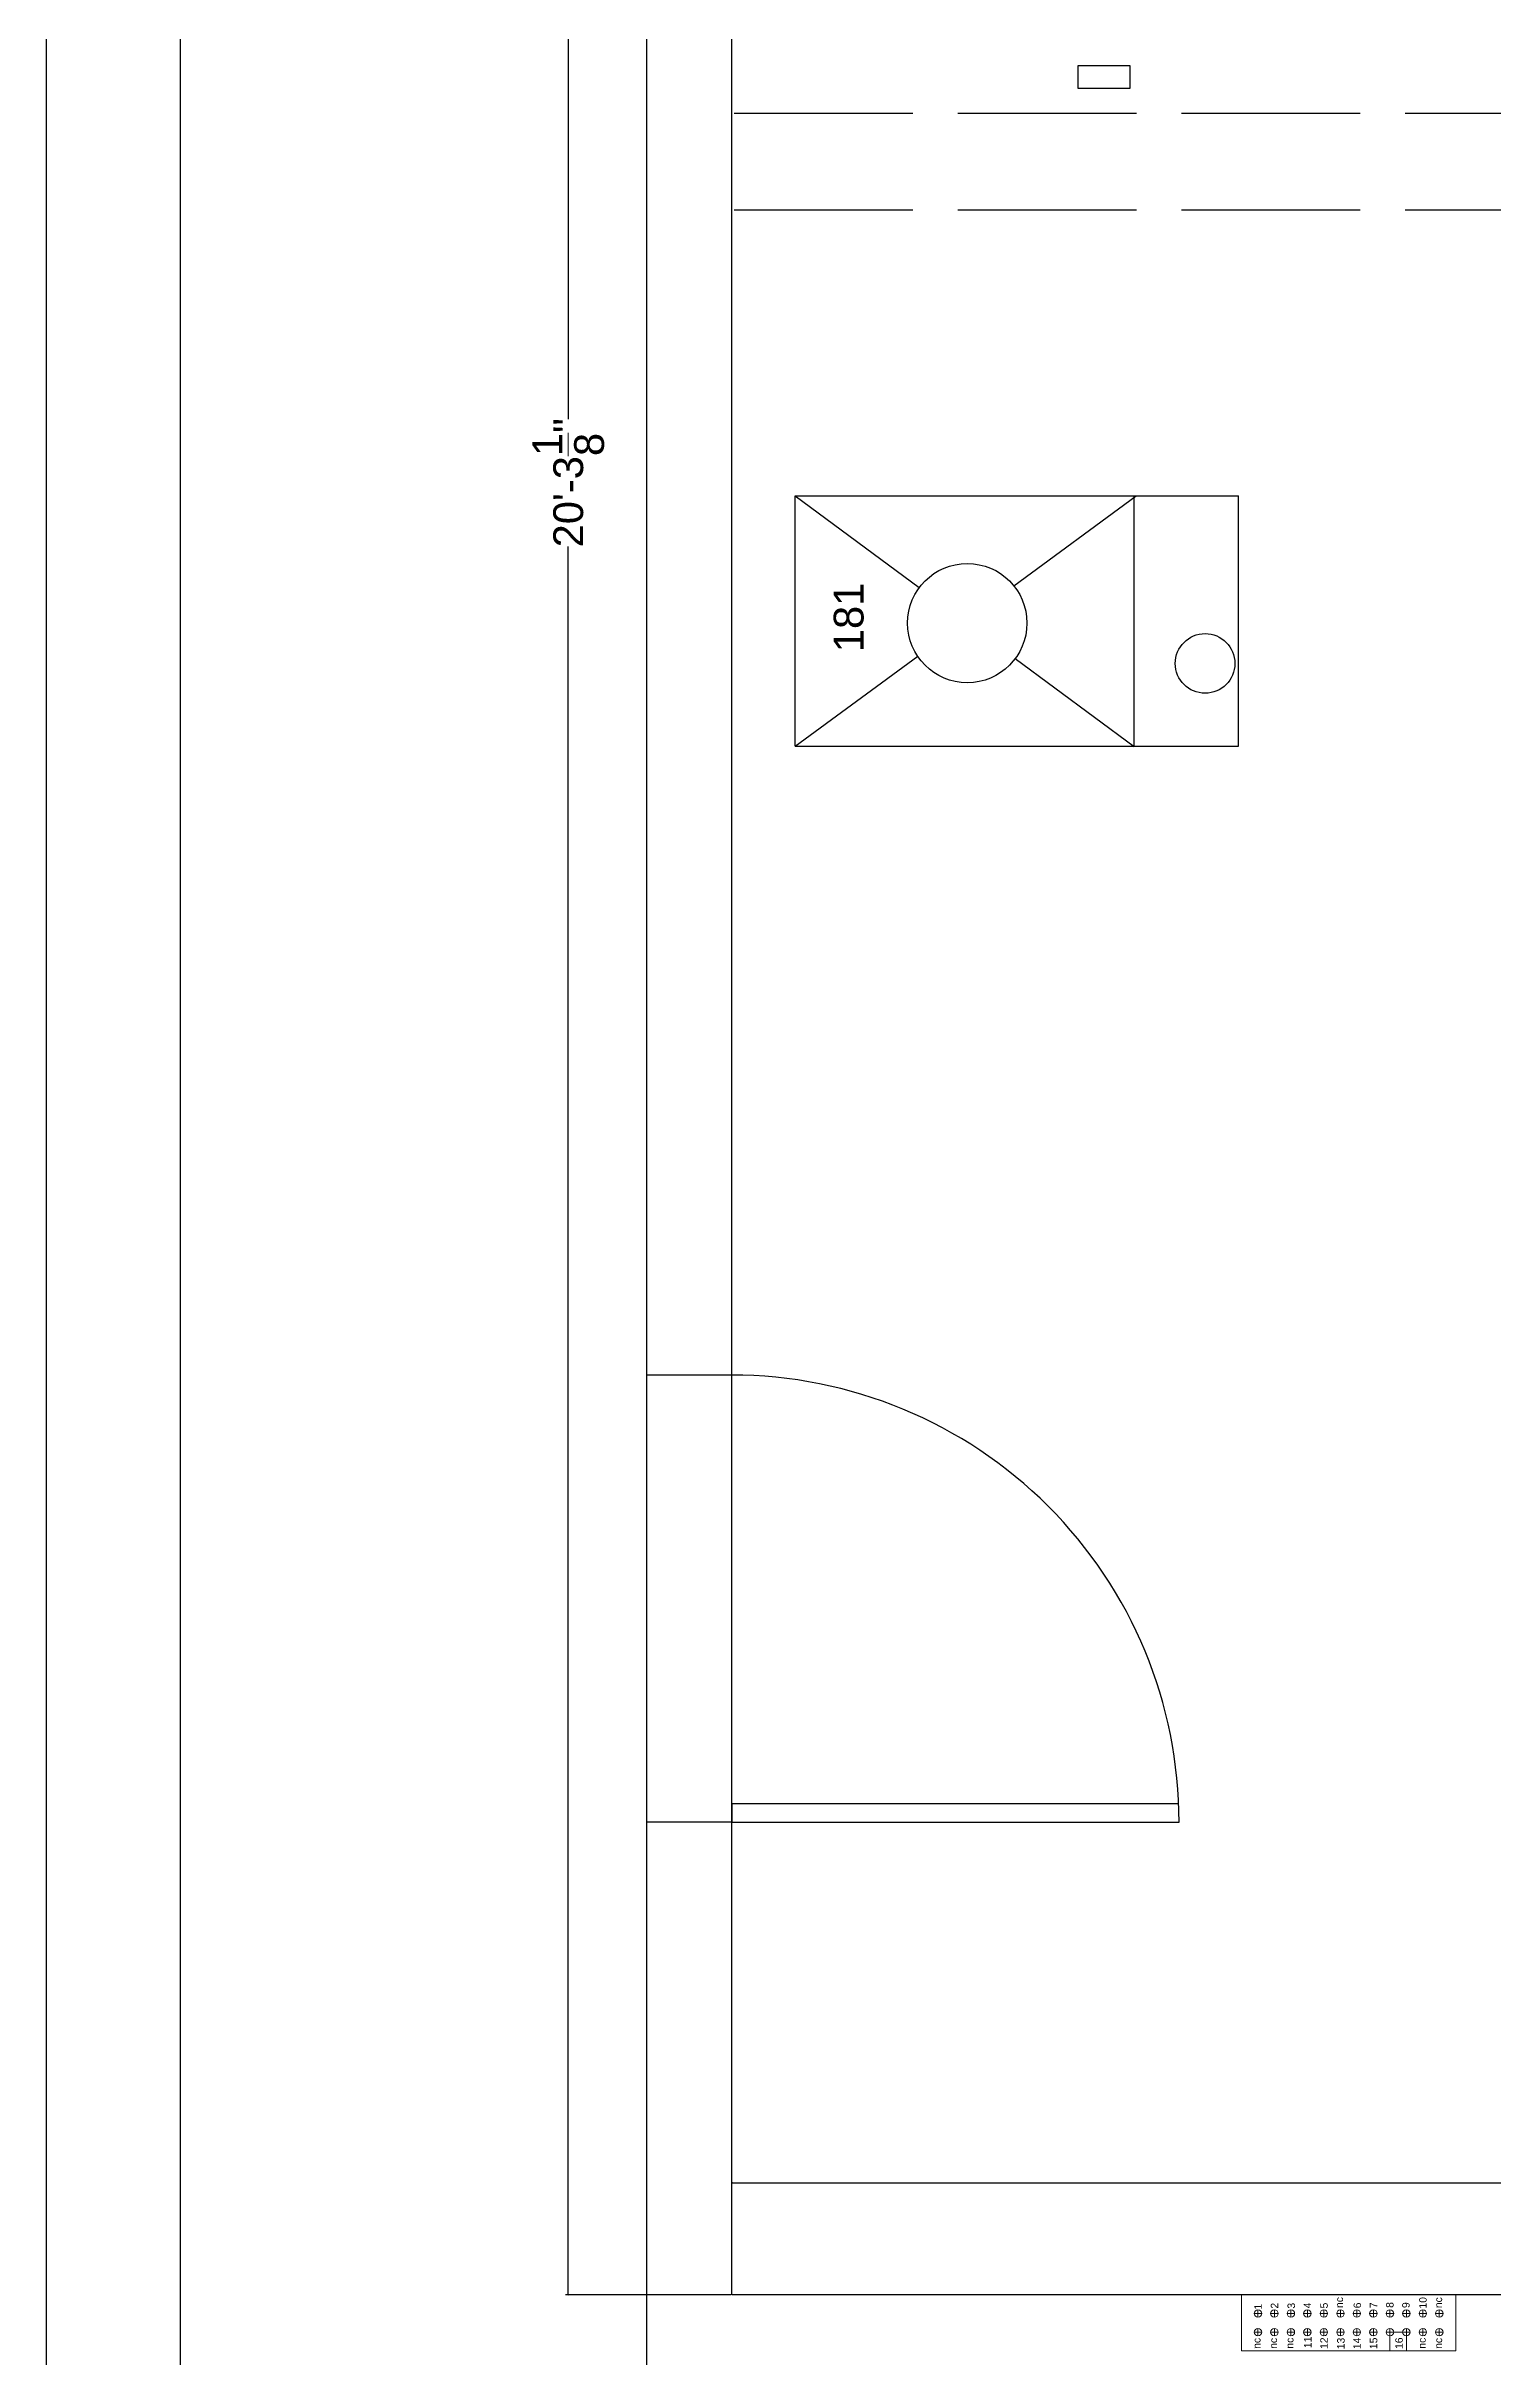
# Model space of a CAD drawing. Header units: inches. Extents: x 12 to 619, y -4 to 515.
# Drawn here: x 12.1 to 109.2, y 206.9 to 361.9 of the extents above; entities that cross this region are included whole.
import ezdxf

# ---------------------------------------------------------------- set-up
doc = ezdxf.new("R2010")
doc.units = ezdxf.units.IN
doc.header["$MEASUREMENT"] = 0
doc.linetypes.add('ACAD_ISO02W100', pattern=[15, 12, -3])
doc.layers.get('0').update_dxf_attribs({"color": 1, "lineweight": 9})
for name, color, linetype, lineweight in [('00-page-edge', 7, 'Continuous', 9), ('A101-Dimensions', 7, 'Continuous', 9), ('A101-Floorplan-1st-floor', 7, 'Continuous', 9)]:
    doc.layers.add(name, color=color, linetype=linetype, lineweight=lineweight)
doc.layers.get('0').off()
doc.styles.add('Small', font='Arial.ttf', dxfattribs={"height": 0.5})
doc.styles.get("Standard").update_dxf_attribs({"font": 'Arial.ttf', "height": 2})
doc.dimstyles.get("Standard").update_dxf_attribs({"dimtxt": 0.18, "dimasz": 0.1175, "dimexe": 0.18, "dimexo": 0.0625, "dimgap": 0.09, "dimtad": 0, "dimtoh": 1, "dimdec": 3, "dimzin": 0, "dimdsep": 46, "dimlunit": 4, "dimtxsty": 'Standard', "dimblk": 'ARCHTICK', "dimblk1": 'ARCHTICK', "dimblk2": 'ARCHTICK', "dimcen": 0.09, "dimadec": 1, "dimazin": 0, "dimtfac": 1, "dimtdec": 3, "dimtofl": 0, "dimtmove": 0, "dimatfit": 3, "dimfxl": 1, "dimtolj": 1, "dimtzin": 0, "dimarcsym": 0})

# ---------------------------------------------------------------- blocks, each defined once
blk = doc.blocks.new('garage-door-exit-to-trailer')
at = {"layer": 'A101-Floorplan-1st-floor', "lineweight": 30}
for p, q in [((0, 0), (0, -30)), ((1.25, 0), (0, 0)), ((1.25, 0), (1.25, -29.97))]:
    blk.add_line(p, q, dxfattribs=at)
blk.add_arc((0, 0), 30, 270, 0, dxfattribs=at)
blk = doc.blocks.new('_ArchTick')
at = {"color": 0, "linetype": 'ByBlock', "lineweight": 30, "const_width": 0.15}
blk.add_lwpolyline([(-0.5, -0.5), (0.5, 0.5)], dxfattribs=at)
blk = doc.blocks.new('*D185')
at = {"layer": 'A101-Dimensions', "color": 0, "lineweight": -2, "transparency": 16777216}
for p, q in [((58.07, 211.13), (58.07, 218.77)), ((315.07, 211.13), (315.07, 218.77)), ((58.07, 218.59), (183.03, 218.59)), ((315.07, 218.59), (190.11, 218.59))]:
    blk.add_line(p, q, dxfattribs=at)
at = {"layer": 'A101-Dimensions', "color": 0, "lineweight": -2, "transparency": 16777216, "xscale": 0.1175, "yscale": 0.1175, "zscale": 0.1175, "rotation": 180}
blk.add_blockref('_ArchTick', (58.07, 218.59), dxfattribs=at)
at = {"layer": 'A101-Dimensions', "color": 0, "lineweight": -2, "transparency": 16777216, "xscale": 0.1175, "yscale": 0.1175, "zscale": 0.1175}
blk.add_blockref('_ArchTick', (315.07, 218.59), dxfattribs=at)
at = {"layer": 'A101-Dimensions', "color": 0, "lineweight": 5, "transparency": 16777216, "insert": (186.57, 218.59), "char_height": 2, "attachment_point": 5, "rotation": 180}
blk.add_mtext('\\A1;21\'-5"', dxfattribs=at)
blk = doc.blocks.new('*D196')
at = {"layer": 'A101-Dimensions', "color": 0, "lineweight": -2, "transparency": 16777216}
for p, q in [((58, 454.25), (46.92, 454.25)), ((47.1, 454.25), (47.1, 336.93)), ((47.1, 211.07), (47.1, 328.39)), ((58, 211.07), (46.92, 211.07))]:
    blk.add_line(p, q, dxfattribs=at)
at = {"layer": 'A101-Dimensions', "color": 0, "lineweight": -2, "transparency": 16777216, "xscale": 0.1175, "yscale": 0.1175, "zscale": 0.1175}
for p, rotation in [((47.1, 454.25), 90), ((47.1, 211.07), 270)]:
    blk.add_blockref('_ArchTick', p, dxfattribs=dict(at, rotation=rotation))
at = {"layer": 'A101-Dimensions', "color": 0, "lineweight": 5, "transparency": 16777216, "insert": (47.1, 332.66), "char_height": 2, "attachment_point": 5, "rotation": 90}
blk.add_mtext('\\A1;20\'-3{\\H1x;\\S1/8;}"', dxfattribs=at)
blk = doc.blocks.new('L1-furnace-181-reference')
at = {"layer": 'A101-Floorplan-1st-floor', "lineweight": -3}
for p, q in [((0, 29.75), (6.04, 21.52)), ((0, 29.75), (0, 0)), ((16.8, 29.75), (16.8, 0)), ((10.77, 15.08), (16.8, 6.87)), ((0, 0), (16.8, 0))]:
    blk.add_line(p, q, dxfattribs=at)
for points in [[(0, 29.75), (16.8, 29.75), (10.65, 21.42)], [(5.89, 14.99), (-0.01, 7), (16.8, 7)]]:
    blk.add_lwpolyline(points, dxfattribs=at)
for centre, radius in [((8.27, 18.2), 4), ((5.56, 2.25), 2)]:
    blk.add_circle(centre, radius, dxfattribs=at)
blk = doc.blocks.new('GE-125A-subpanel-171')
at = {"lineweight": 5}
for p, q in [((0, -14.38, -48.5), (0, 0, -48.5)), ((0, 0, -48.5), (3.75, 0, -48.5)), ((3.75, -15.19, -48.5), (3.75, 0.81, -48.5)), ((1, -1.11, -48.5), (1.5, -1.11, -48.5)), ((1.25, -1.36, -48.5), (1.25, -0.86, -48.5)), ((2.25, -1.11, -48.5), (2.75, -1.11, -48.5)), ((2.5, -1.36, -48.5), (2.5, -0.86, -48.5)), ((1, -2.21, -48.5), (1.5, -2.21, -48.5)), ((1.25, -2.46, -48.5), (1.25, -1.96, -48.5)), ((1.25, -3.57, -48.5), (1.25, -3.07, -48.5)), ((2.25, -2.21, -48.5), (2.75, -2.21, -48.5)), ((2.5, -2.46, -48.5), (2.5, -1.96, -48.5)), ((2.5, -3.57, -48.5), (2.5, -3.07, -48.5)), ((1, -3.32, -48.5), (1.5, -3.32, -48.5)), ((1, -4.42, -48.5), (1.5, -4.42, -48.5)), ((1.25, -4.67, -48.5), (1.25, -4.17, -48.5)), ((2.25, -3.32, -48.5), (2.75, -3.32, -48.5)), ((2.25, -4.42, -48.5), (2.75, -4.42, -48.5)), ((2.5, -4.67, -48.5), (2.5, -4.17, -48.5)), ((1, -5.53, -48.5), (1.5, -5.53, -48.5)), ((1.25, -5.78, -48.5), (1.25, -5.28, -48.5)), ((2.25, -5.53, -48.5), (2.75, -5.53, -48.5)), ((2.5, -5.78, -48.5), (2.5, -5.28, -48.5)), ((1, -6.64, -48.5), (1.5, -6.64, -48.5)), ((1, -7.74, -48.5), (1.5, -7.74, -48.5)), ((1.25, -6.89, -48.5), (1.25, -6.39, -48.5)), ((1.25, -7.99, -48.5), (1.25, -7.49, -48.5)), ((2.25, -6.64, -48.5), (2.75, -6.64, -48.5)), ((2.25, -7.74, -48.5), (2.75, -7.74, -48.5)), ((2.5, -6.89, -48.5), (2.5, -6.39, -48.5)), ((2.5, -7.99, -48.5), (2.5, -7.49, -48.5)), ((1, -8.85, -48.5), (1.5, -8.85, -48.5)), ((1.25, -9.1, -48.5), (1.25, -8.6, -48.5)), ((2.25, -8.85, -48.5), (2.75, -8.85, -48.5)), ((2.5, -9.1, -48.5), (2.5, -8.6, -48.5)), ((1.25, -9.96, -48.5), (0, -9.96, -48.5)), ((0, -9.96, -48.5), (0, -11.06, -48.5)), ((1, -9.96, -48.5), (1.5, -9.96, -48.5)), ((1.25, -10.21, -48.5), (1.25, -9.71, -48.5)), ((1.25, -11.06, -48.5), (1.25, -9.96, -48.5)), ((1.25, -11.31, -48.5), (1.25, -10.81, -48.5)), ((2.25, -9.96, -48.5), (2.75, -9.96, -48.5)), ((2.5, -10.21, -48.5), (2.5, -9.71, -48.5)), ((2.5, -11.31, -48.5), (2.5, -10.81, -48.5)), ((0, -11.06, -48.5), (1.25, -11.06, -48.5)), ((1, -11.06, -48.5), (1.5, -11.06, -48.5)), ((1, -12.17, -48.5), (1.5, -12.17, -48.5)), ((1.25, -12.42, -48.5), (1.25, -11.92, -48.5)), ((2.25, -11.06, -48.5), (2.75, -11.06, -48.5)), ((2.25, -12.17, -48.5), (2.75, -12.17, -48.5)), ((2.5, -12.42, -48.5), (2.5, -11.92, -48.5)), ((1, -13.27, -48.5), (1.5, -13.27, -48.5)), ((1.25, -13.52, -48.5), (1.25, -13.02, -48.5)), ((2.25, -13.27, -48.5), (2.75, -13.27, -48.5)), ((2.5, -13.52, -48.5), (2.5, -13.02, -48.5)), ((0, -14.38, -48.5), (3.75, -14.38, -48.5))]:
    blk.add_line(p, q, dxfattribs=at)
for centre in [(1.25, -1.11, -48.5), (2.5, -1.11, -48.5), (1.25, -2.21, -48.5), (1.25, -3.32, -48.5), (2.5, -2.21, -48.5), (2.5, -3.32, -48.5), (1.25, -4.42, -48.5), (2.5, -4.42, -48.5), (1.25, -5.53, -48.5), (2.5, -5.53, -48.5), (1.25, -6.64, -48.5), (1.25, -7.74, -48.5), (2.5, -6.64, -48.5), (2.5, -7.74, -48.5), (1.25, -8.85, -48.5), (2.5, -8.85, -48.5), (1.25, -9.96, -48.5), (1.25, -11.06, -48.5), (2.5, -9.96, -48.5), (2.5, -11.06, -48.5), (1.25, -12.17, -48.5), (2.5, -12.17, -48.5), (1.25, -13.27, -48.5), (2.5, -13.27, -48.5)]:
    blk.add_circle(centre, 0.25, dxfattribs=at)
at = {"lineweight": 5, "style": 'Small'}
for s, p in [('nc', (0.13, -1.28, -48.5)), ('1', (2.77, -1.36, -48.5)), ('nc', (0.13, -2.39, -48.5)), ('3', (2.83, -3.59, -48.5)), ('2', (2.83, -2.47, -48.5)), ('nc', (0.14, -3.49, -48.5)), ('11', (0.18, -4.7, -48.5)), ('4', (2.85, -4.67, -48.5)), ('12', (0.12, -5.79, -48.5)), ('5', (2.84, -5.79, -48.5)), ('13', (0.1, -6.92, -48.5)), ('14', (0.11, -8, -48.5)), ('6', (2.85, -8.02, -48.5)), ('nc', (2.87, -6.81, -48.5)), ('15', (0.11, -9.11, -48.5)), ('7', (2.86, -9.11, -48.5)), ('16', (0.12, -10.82, -48.5)), ('9', (2.87, -11.28, -48.5)), ('8', (2.88, -10.2, -48.5)), ('nc', (0.14, -12.36, -48.5)), ('10', (2.83, -12.42, -48.5)), ('nc', (0.13, -13.46, -48.5)), ('nc', (2.86, -13.46, -48.5))]:
    blk.add_text(s, height=0.5, dxfattribs=at).set_placement(p)

msp = doc.modelspace()

# ---------------------------------------------------------------- linework, layer by layer
at = {"layer": '00-page-edge', "lineweight": -3}
for points in [[(12.0961, -4.0387), (619.3969, -4.0387), (619.3969, 515.3126), (12.0961, 515.3126)], [(565.3969, 4.9613), (21.0961, 4.9613), (21.0961, 506.3126), (565.3969, 506.3126)]]:
    msp.add_lwpolyline(points, close=True, dxfattribs=at)
at = {"layer": 'A101-Floorplan-1st-floor', "lineweight": -3}
for p, q in [((52.3788, 206.3187), (52.3788, 459.7508)), ((58.0663, 272.7821), (52.3788, 272.7821)), ((58.0663, 242.7861), (52.3788, 242.7861))]:
    msp.add_line(p, q, dxfattribs=at)
at = {"layer": 'A101-Floorplan-1st-floor', "linetype": 'ACAD_ISO02W100', "lineweight": -3}
for p, q in [((280.2225, 357.4437), (58.0663, 357.4437)), ((280.2225, 350.9437), (58.0663, 350.9437))]:
    msp.add_line(p, q, dxfattribs=at)
at = {"layer": 'A101-Floorplan-1st-floor', "lineweight": -3}
msp.add_lwpolyline([(278.3163, 349.8187), (315.0732, 349.8187), (315.0732, 211.0687), (58.0663, 211.0687), (58.0663, 454.2508), (280.2225, 454.2508), (280.2225, 349.8187)], dxfattribs=at)
msp.add_lwpolyline([(81.285, 359.1248), (84.785, 359.1248), (84.785, 360.6248), (81.285, 360.6248)], close=True, dxfattribs=at)

# ---------------------------------------------------------------- block references
at = {"lineweight": -3, "rotation": 89.99999999999999}
msp.add_blockref('garage-door-exit-to-trailer', (58.0663, 242.7861), dxfattribs=at)
at = {"layer": 'A101-Floorplan-1st-floor', "lineweight": 5, "rotation": 89.99999999999999}
for name, p in [('L1-furnace-181-reference', (92.0631, 314.9748)), ('GE-125A-subpanel-171', (92.2488, 207.3187, 48.5))]:
    msp.add_blockref(name, p, dxfattribs=at)

# ---------------------------------------------------------------- texts
at = {"layer": 'A101-Floorplan-1st-floor', "lineweight": 5}
msp.add_text('181', height=2, rotation=90, dxfattribs=at).set_placement((66.9054, 321.2919))

# ---------------------------------------------------------------- dimensions: what is measured, and where the dimension line sits
at = {"layer": 'A101-Dimensions', "lineweight": 5}
for base, p2, angle, picture, middle in [((47.1011, 454.2508), (58.0663, 454.2508), 90, '*D196', (47.1011, 332.6598)), ((315.0732, 218.587), (315.0732, 211.0687), 180, '*D185', (186.5697, 218.587))]:
    dim = msp.add_linear_dim(base=base, p1=(58.0663, 211.0687), p2=p2, angle=angle, dimstyle='Standard', dxfattribs=at)
    dim.commit()
    dim.dimension.update_dxf_attribs({"geometry": picture, "text_midpoint": middle})

doc.saveas('drawing.dxf')
